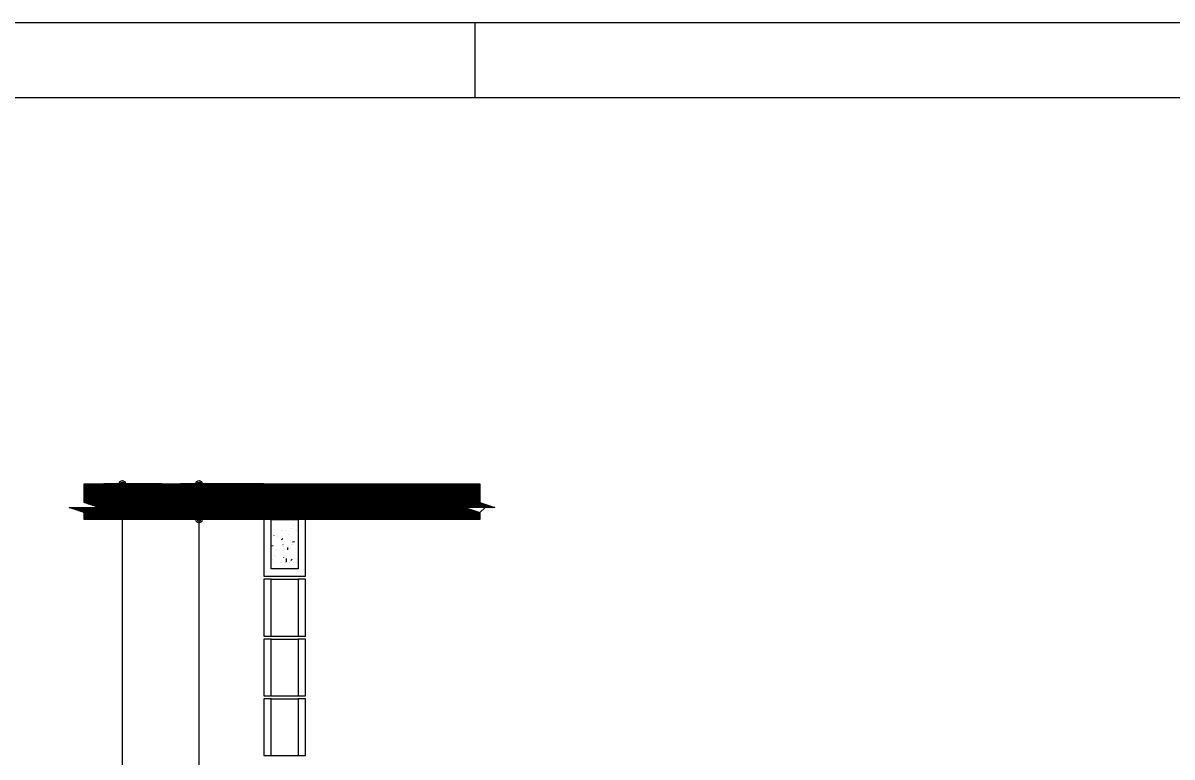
# Model space of a CAD drawing. Extents: x 0 to 119, y 0 to 84.
# Drawn here: x 57.35 to 72.74, y 74.27 to 84.1 of the extents above; entities that cross this region are included whole.
import ezdxf

# ---------------------------------------------------------------- set-up
doc = ezdxf.new("R2010")
doc.units = 0
doc.header["$MEASUREMENT"] = 0
for name, color, linetype in [('10', 252, 'CONTINUOUS'), ('29', 9, 'CONTINUOUS'), ('32', 250, 'CONTINUOUS'), ('40', 7, 'CONTINUOUS'), ('6', 178, 'CONTINUOUS'), ('7', 232, 'CONTINUOUS')]:
    doc.layers.add(name, color=color, linetype=linetype)
doc.styles.add('TQS_ARIAL', font='arial.ttf')

msp = doc.modelspace()

# ---------------------------------------------------------------- linework, layer by layer
at = {"layer": '10', "color": 252, "linetype": 'Continuous'}
for p, q in [((60.676271, 77.449475), (61.036271, 77.449475)), ((60.676271, 77.449475), (61.036271, 77.449475)), ((60.676271, 77.448397), (61.036271, 77.448397)), ((60.676271, 77.448397), (61.036271, 77.448397)), ((60.676271, 77.448397), (61.036271, 77.448397)), ((60.676271, 76.649475), (61.036271, 76.649475)), ((60.676271, 75.889475), (61.036271, 75.889475)), ((60.676271, 75.849475), (61.036271, 75.849475)), ((60.676271, 75.089475), (61.036271, 75.089475)), ((60.676271, 75.049475), (61.036271, 75.049475)), ((60.676271, 74.289475), (61.036271, 74.289475))]:
    msp.add_line(p, q, dxfattribs=at)
for points in [[(60.676271, 77.449475), (60.576271, 77.449475), (60.576271, 76.689475), (61.136271, 76.689475), (61.136271, 77.449475), (61.036271, 77.449475), (61.036271, 76.789475), (60.676271, 76.789475), (60.676271, 77.449475)], [(60.576271, 75.889475), (60.676271, 75.889475), (60.676271, 76.649475), (60.576271, 76.649475), (60.576271, 75.889475)], [(61.036271, 75.889475), (61.136271, 75.889475), (61.136271, 76.649475), (61.036271, 76.649475), (61.036271, 75.889475)], [(60.576271, 75.089475), (60.676271, 75.089475), (60.676271, 75.849475), (60.576271, 75.849475), (60.576271, 75.089475)], [(61.036271, 75.089475), (61.136271, 75.089475), (61.136271, 75.849475), (61.036271, 75.849475), (61.036271, 75.089475)], [(60.576271, 74.289475), (60.676271, 74.289475), (60.676271, 75.049475), (60.576271, 75.049475), (60.576271, 74.289475)], [(61.036271, 74.289475), (61.136271, 74.289475), (61.136271, 75.049475), (61.036271, 75.049475), (61.036271, 74.289475)]]:
    msp.add_lwpolyline(points, dxfattribs=at)
at = {"layer": '29', "color": 9, "linetype": 'Continuous'}
for p, q in [((58.169384, 77.685531), (58.413328, 77.929475)), ((58.169384, 77.699674), (58.399186, 77.929475)), ((58.169384, 77.713816), (58.385044, 77.929475)), ((58.169384, 77.727958), (58.370902, 77.929475)), ((58.169384, 77.7421), (58.35676, 77.929475)), ((58.169384, 77.756242), (58.342618, 77.929475)), ((58.169384, 77.770384), (58.328475, 77.929475)), ((58.169384, 77.784526), (58.314333, 77.929475)), ((58.169384, 77.798669), (58.300191, 77.929475)), ((58.169384, 77.812811), (58.286049, 77.929475)), ((58.169384, 77.826953), (58.271907, 77.929475)), ((58.169384, 77.841095), (58.257765, 77.929475)), ((58.169384, 77.855237), (58.243623, 77.929475)), ((58.169384, 77.869379), (58.22948, 77.929475)), ((58.169384, 77.883521), (58.215338, 77.929475)), ((58.169384, 77.897663), (58.201196, 77.929475)), ((58.169384, 77.911806), (58.187054, 77.929475)), ((58.169384, 77.925948), (58.172912, 77.929475)), ((58.169384, 77.920387), (58.640296, 77.449475)), ((58.169384, 77.906245), (58.626154, 77.449475)), ((58.169384, 77.892103), (58.612011, 77.449475)), ((58.169384, 77.87796), (58.597869, 77.449475)), ((58.169384, 77.863818), (58.583727, 77.449475)), ((58.172949, 77.674954), (58.42747, 77.929475)), ((58.174438, 77.929475), (58.654438, 77.449475)), ((58.183555, 77.671418), (58.441613, 77.929475)), ((58.18858, 77.929475), (58.66858, 77.449475)), ((58.194162, 77.667883), (58.455755, 77.929475)), ((58.202722, 77.929475), (58.682722, 77.449475)), ((58.204769, 77.664347), (58.469897, 77.929475)), ((58.215375, 77.660812), (58.484039, 77.929475)), ((58.216171, 77.449475), (58.696171, 77.929475)), ((58.216864, 77.929475), (58.696864, 77.449475)), ((58.225982, 77.657276), (58.498181, 77.929475)), ((58.230313, 77.449475), (58.710313, 77.929475)), ((58.231006, 77.929475), (58.711006, 77.449475)), ((58.236588, 77.653741), (58.512323, 77.929475)), ((58.244455, 77.449475), (58.724455, 77.929475)), ((58.245149, 77.929475), (58.725149, 77.449475)), ((58.247195, 77.650205), (58.526465, 77.929475)), ((58.257802, 77.64667), (58.540607, 77.929475)), ((58.258597, 77.449475), (58.738597, 77.929475)), ((58.259291, 77.929475), (58.739291, 77.449475)), ((58.268408, 77.643134), (58.55475, 77.929475)), ((58.27274, 77.449475), (58.75274, 77.929475)), ((58.273433, 77.929475), (58.753433, 77.449475)), ((58.279015, 77.639598), (58.568892, 77.929475)), ((58.286882, 77.449475), (58.766882, 77.929475)), ((58.287575, 77.929475), (58.767575, 77.449475)), ((58.289621, 77.636063), (58.583034, 77.929475)), ((58.300228, 77.632527), (58.597176, 77.929475)), ((58.301024, 77.449475), (58.781024, 77.929475)), ((58.301717, 77.929475), (58.781717, 77.449475)), ((58.310835, 77.628992), (58.611318, 77.929475)), ((58.315166, 77.449475), (58.795166, 77.929475)), ((58.315859, 77.929475), (58.795859, 77.449475)), ((58.321441, 77.625456), (58.62546, 77.929475)), ((58.329308, 77.449475), (58.809308, 77.929475)), ((58.330001, 77.929475), (58.810001, 77.449475)), ((58.332048, 77.621921), (58.639602, 77.929475)), ((58.342654, 77.618385), (58.653745, 77.929475)), ((58.34345, 77.449475), (58.82345, 77.929475)), ((58.344143, 77.929475), (58.824143, 77.449475)), ((58.353261, 77.61485), (58.667887, 77.929475)), ((58.357592, 77.449475), (58.837592, 77.929475)), ((58.358286, 77.929475), (58.838286, 77.449475)), ((58.363868, 77.611314), (58.682029, 77.929475)), ((58.371734, 77.449475), (58.851734, 77.929475)), ((58.372428, 77.929475), (58.852428, 77.449475)), ((58.385877, 77.449475), (58.865877, 77.929475)), ((58.38657, 77.929475), (58.86657, 77.449475)), ((58.400019, 77.449475), (58.880019, 77.929475)), ((58.400712, 77.929475), (58.880712, 77.449475)), ((58.414161, 77.449475), (58.894161, 77.929475)), ((58.414854, 77.929475), (58.894854, 77.449475)), ((58.428303, 77.449475), (58.908303, 77.929475)), ((58.428996, 77.929475), (58.908996, 77.449475)), ((58.442445, 77.449475), (58.922445, 77.929475)), ((58.443138, 77.929475), (58.923138, 77.449475)), ((58.456587, 77.449475), (58.936587, 77.929475)), ((58.457281, 77.929475), (58.937281, 77.449475)), ((58.470729, 77.449475), (58.950729, 77.929475)), ((58.471423, 77.929475), (58.951423, 77.449475)), ((58.484872, 77.449475), (58.964872, 77.929475)), ((58.485565, 77.929475), (58.965565, 77.449475)), ((58.499014, 77.449475), (58.979014, 77.929475)), ((58.499707, 77.929475), (58.979707, 77.449475)), ((58.513156, 77.449475), (58.993156, 77.929475)), ((58.513849, 77.929475), (58.993849, 77.449475)), ((58.527298, 77.449475), (59.007298, 77.929475)), ((58.527991, 77.929475), (59.007991, 77.449475)), ((58.54144, 77.449475), (59.02144, 77.929475)), ((58.542133, 77.929475), (59.022133, 77.449475)), ((58.555582, 77.449475), (59.035582, 77.929475)), ((58.556275, 77.929475), (59.036275, 77.449475)), ((58.569724, 77.449475), (59.049724, 77.929475)), ((58.570418, 77.929475), (59.050418, 77.449475)), ((58.583866, 77.449475), (59.063866, 77.929475)), ((58.58456, 77.929475), (59.06456, 77.449475)), ((58.598009, 77.449475), (59.078009, 77.929475)), ((58.598702, 77.929475), (59.078702, 77.449475)), ((58.612151, 77.449475), (59.092151, 77.929475)), ((58.612844, 77.929475), (59.092844, 77.449475)), ((58.626293, 77.449475), (59.106293, 77.929475)), ((58.626986, 77.929475), (59.106986, 77.449475)), ((58.640435, 77.449475), (59.120435, 77.929475)), ((58.641128, 77.929475), (59.121128, 77.449475)), ((58.654577, 77.449475), (59.134577, 77.929475)), ((58.65527, 77.929475), (59.13527, 77.449475)), ((58.668719, 77.449475), (59.148719, 77.929475)), ((58.669413, 77.929475), (59.149413, 77.449475)), ((58.682861, 77.449475), (59.162861, 77.929475)), ((58.683555, 77.929475), (59.163555, 77.449475)), ((58.697004, 77.449475), (59.177004, 77.929475)), ((58.697697, 77.929475), (59.177697, 77.449475)), ((58.711146, 77.449475), (59.191146, 77.929475)), ((58.711839, 77.929475), (59.191839, 77.449475)), ((58.725288, 77.449475), (59.205288, 77.929475)), ((58.725981, 77.929475), (59.205981, 77.449475)), ((58.73943, 77.449475), (59.21943, 77.929475)), ((58.740123, 77.929475), (59.220123, 77.449475)), ((58.753572, 77.449475), (59.233572, 77.929475)), ((58.754265, 77.929475), (59.234265, 77.449475)), ((58.767714, 77.449475), (59.247714, 77.929475)), ((58.768408, 77.929475), (59.248408, 77.449475)), ((58.781856, 77.449475), (59.261856, 77.929475)), ((58.78255, 77.929475), (59.26255, 77.449475)), ((58.795999, 77.449475), (59.275999, 77.929475)), ((58.796692, 77.929475), (59.276692, 77.449475)), ((58.810141, 77.449475), (59.290141, 77.929475)), ((58.810834, 77.929475), (59.290834, 77.449475)), ((58.824283, 77.449475), (59.304283, 77.929475)), ((58.824976, 77.929475), (59.304976, 77.449475)), ((58.838425, 77.449475), (59.318425, 77.929475)), ((58.839118, 77.929475), (59.319118, 77.449475)), ((58.852567, 77.449475), (59.332567, 77.929475)), ((58.85326, 77.929475), (59.33326, 77.449475)), ((58.866709, 77.449475), (59.346709, 77.929475)), ((58.867402, 77.929475), (59.347402, 77.449475)), ((58.880851, 77.449475), (59.360851, 77.929475)), ((58.881545, 77.929475), (59.361545, 77.449475)), ((58.894993, 77.449475), (59.374993, 77.929475)), ((58.895687, 77.929475), (59.375687, 77.449475)), ((58.909136, 77.449475), (59.389136, 77.929475)), ((58.909829, 77.929475), (59.389829, 77.449475)), ((58.923278, 77.449475), (59.403278, 77.929475)), ((58.923971, 77.929475), (59.403971, 77.449475)), ((58.93742, 77.449475), (59.41742, 77.929475)), ((58.938113, 77.929475), (59.418113, 77.449475)), ((58.951562, 77.449475), (59.431562, 77.929475)), ((58.952255, 77.929475), (59.432255, 77.449475)), ((58.965704, 77.449475), (59.445704, 77.929475)), ((58.966397, 77.929475), (59.446397, 77.449475)), ((58.979846, 77.449475), (59.459846, 77.929475)), ((58.98054, 77.929475), (59.46054, 77.449475)), ((58.993988, 77.449475), (59.473988, 77.929475)), ((58.994682, 77.929475), (59.474682, 77.449475)), ((59.008131, 77.449475), (59.488131, 77.929475)), ((59.008824, 77.929475), (59.488824, 77.449475)), ((59.022273, 77.449475), (59.502273, 77.929475)), ((59.022966, 77.929475), (59.502966, 77.449475)), ((59.036415, 77.449475), (59.516415, 77.929475)), ((59.037108, 77.929475), (59.517108, 77.449475)), ((59.050557, 77.449475), (59.530557, 77.929475)), ((59.05125, 77.929475), (59.53125, 77.449475)), ((59.064699, 77.449475), (59.544699, 77.929475)), ((59.065392, 77.929475), (59.545392, 77.449475)), ((59.078841, 77.449475), (59.558841, 77.929475)), ((59.079535, 77.929475), (59.559535, 77.449475)), ((59.092983, 77.449475), (59.572983, 77.929475)), ((59.093677, 77.929475), (59.573677, 77.449475)), ((59.107126, 77.449475), (59.587126, 77.929475)), ((59.107819, 77.929475), (59.587819, 77.449475)), ((59.121268, 77.449475), (59.601268, 77.929475)), ((59.121961, 77.929475), (59.601961, 77.449475)), ((59.13541, 77.449475), (59.61541, 77.929475)), ((59.136103, 77.929475), (59.616103, 77.449475)), ((59.149552, 77.449475), (59.629552, 77.929475)), ((59.150245, 77.929475), (59.630245, 77.449475)), ((59.163694, 77.449475), (59.643694, 77.929475)), ((59.164387, 77.929475), (59.644387, 77.449475)), ((59.177836, 77.449475), (59.657836, 77.929475)), ((59.178529, 77.929475), (59.658529, 77.449475)), ((59.191978, 77.449475), (59.671978, 77.929475)), ((59.192672, 77.929475), (59.672672, 77.449475)), ((59.20612, 77.449475), (59.68612, 77.929475)), ((59.206814, 77.929475), (59.686814, 77.449475)), ((59.220263, 77.449475), (59.700263, 77.929475)), ((59.220956, 77.929475), (59.700956, 77.449475)), ((59.234405, 77.449475), (59.714405, 77.929475)), ((59.235098, 77.929475), (59.715098, 77.449475)), ((59.248547, 77.449475), (59.728547, 77.929475)), ((59.24924, 77.929475), (59.72924, 77.449475)), ((59.262689, 77.449475), (59.742689, 77.929475)), ((59.263382, 77.929475), (59.743382, 77.449475)), ((59.276831, 77.449475), (59.756831, 77.929475)), ((59.277524, 77.929475), (59.757524, 77.449475)), ((59.290973, 77.449475), (59.770973, 77.929475)), ((59.291667, 77.929475), (59.771667, 77.449475)), ((59.305115, 77.449475), (59.785115, 77.929475)), ((59.305809, 77.929475), (59.785809, 77.449475)), ((59.319258, 77.449475), (59.799258, 77.929475)), ((59.319951, 77.929475), (59.799951, 77.449475)), ((59.3334, 77.449475), (59.8134, 77.929475)), ((59.334093, 77.929475), (59.814093, 77.449475)), ((59.347542, 77.449475), (59.827542, 77.929475)), ((59.348235, 77.929475), (59.828235, 77.449475)), ((59.361684, 77.449475), (59.841684, 77.929475)), ((59.362377, 77.929475), (59.842377, 77.449475)), ((59.375826, 77.449475), (59.855826, 77.929475)), ((59.376519, 77.929475), (59.856519, 77.449475)), ((59.389968, 77.449475), (59.869968, 77.929475)), ((59.390661, 77.929475), (59.870661, 77.449475)), ((59.40411, 77.449475), (59.88411, 77.929475)), ((59.404804, 77.929475), (59.884804, 77.449475)), ((59.418252, 77.449475), (59.898252, 77.929475)), ((59.418946, 77.929475), (59.898946, 77.449475)), ((59.432395, 77.449475), (59.912395, 77.929475)), ((59.433088, 77.929475), (59.913088, 77.449475)), ((59.446537, 77.449475), (59.926537, 77.929475)), ((59.44723, 77.929475), (59.92723, 77.449475)), ((59.460679, 77.449475), (59.940679, 77.929475)), ((59.461372, 77.929475), (59.941372, 77.449475)), ((59.474821, 77.449475), (59.954821, 77.929475)), ((59.475514, 77.929475), (59.955514, 77.449475)), ((59.488963, 77.449475), (59.968963, 77.929475)), ((59.489656, 77.929475), (59.969656, 77.449475)), ((59.503105, 77.449475), (59.983105, 77.929475)), ((59.503799, 77.929475), (59.983799, 77.449475)), ((59.517247, 77.449475), (59.997247, 77.929475)), ((59.517941, 77.929475), (59.997941, 77.449475)), ((59.53139, 77.449475), (60.01139, 77.929475)), ((59.532083, 77.929475), (60.012083, 77.449475)), ((59.545532, 77.449475), (60.025532, 77.929475)), ((59.546225, 77.929475), (60.026225, 77.449475)), ((59.559674, 77.449475), (60.039674, 77.929475)), ((59.560367, 77.929475), (60.040367, 77.449475)), ((59.573816, 77.449475), (60.053816, 77.929475)), ((59.574509, 77.929475), (60.054509, 77.449475)), ((59.587958, 77.449475), (60.067958, 77.929475)), ((59.588651, 77.929475), (60.068651, 77.449475)), ((59.6021, 77.449475), (60.0821, 77.929475)), ((59.602794, 77.929475), (60.082794, 77.449475)), ((59.616242, 77.449475), (60.096242, 77.929475)), ((59.616936, 77.929475), (60.096936, 77.449475)), ((59.630385, 77.449475), (60.110385, 77.929475)), ((59.631078, 77.929475), (60.111078, 77.449475)), ((59.644527, 77.449475), (60.124527, 77.929475)), ((59.64522, 77.929475), (60.12522, 77.449475)), ((59.658669, 77.449475), (60.138669, 77.929475)), ((59.659362, 77.929475), (60.139362, 77.449475)), ((59.672811, 77.449475), (60.152811, 77.929475)), ((59.673504, 77.929475), (60.153504, 77.449475)), ((59.686953, 77.449475), (60.166953, 77.929475)), ((59.687646, 77.929475), (60.167646, 77.449475)), ((59.701095, 77.449475), (60.181095, 77.929475)), ((59.701788, 77.929475), (60.181788, 77.449475)), ((59.715237, 77.449475), (60.195237, 77.929475)), ((59.715931, 77.929475), (60.195931, 77.449475)), ((59.729379, 77.449475), (60.209379, 77.929475)), ((59.730073, 77.929475), (60.210073, 77.449475)), ((59.743522, 77.449475), (60.223522, 77.929475)), ((59.744215, 77.929475), (60.224215, 77.449475)), ((59.757664, 77.449475), (60.237664, 77.929475)), ((59.758357, 77.929475), (60.238357, 77.449475)), ((59.771806, 77.449475), (60.251806, 77.929475)), ((59.772499, 77.929475), (60.252499, 77.449475)), ((59.785948, 77.449475), (60.265948, 77.929475)), ((59.786641, 77.929475), (60.266641, 77.449475)), ((59.80009, 77.449475), (60.28009, 77.929475)), ((59.800783, 77.929475), (60.280783, 77.449475)), ((59.814232, 77.449475), (60.294232, 77.929475)), ((59.814926, 77.929475), (60.294926, 77.449475)), ((59.828374, 77.449475), (60.308374, 77.929475)), ((59.829068, 77.929475), (60.309068, 77.449475)), ((59.842517, 77.449475), (60.322517, 77.929475)), ((59.84321, 77.929475), (60.32321, 77.449475)), ((59.856659, 77.449475), (60.336659, 77.929475)), ((59.857352, 77.929475), (60.337352, 77.449475)), ((59.870801, 77.449475), (60.350801, 77.929475)), ((59.871494, 77.929475), (60.351494, 77.449475)), ((59.884943, 77.449475), (60.364943, 77.929475)), ((59.885636, 77.929475), (60.365636, 77.449475)), ((59.899085, 77.449475), (60.379085, 77.929475)), ((59.899778, 77.929475), (60.379778, 77.449475)), ((59.913227, 77.449475), (60.393227, 77.929475)), ((59.913921, 77.929475), (60.393921, 77.449475)), ((59.927369, 77.449475), (60.407369, 77.929475)), ((59.928063, 77.929475), (60.408063, 77.449475)), ((59.941512, 77.449475), (60.421512, 77.929475)), ((59.942205, 77.929475), (60.422205, 77.449475)), ((59.955654, 77.449475), (60.435654, 77.929475)), ((59.956347, 77.929475), (60.436347, 77.449475)), ((59.969796, 77.449475), (60.449796, 77.929475)), ((59.970489, 77.929475), (60.450489, 77.449475)), ((59.983938, 77.449475), (60.463938, 77.929475)), ((59.984631, 77.929475), (60.464631, 77.449475)), ((59.99808, 77.449475), (60.47808, 77.929475)), ((59.998773, 77.929475), (60.478773, 77.449475)), ((60.012222, 77.449475), (60.492222, 77.929475)), ((60.012915, 77.929475), (60.492915, 77.449475)), ((60.026364, 77.449475), (60.506364, 77.929475)), ((60.027058, 77.929475), (60.507058, 77.449475)), ((60.040506, 77.449475), (60.520506, 77.929475)), ((60.0412, 77.929475), (60.5212, 77.449475)), ((60.054649, 77.449475), (60.534649, 77.929475)), ((60.055342, 77.929475), (60.535342, 77.449475)), ((60.068791, 77.449475), (60.548791, 77.929475)), ((60.069484, 77.929475), (60.549484, 77.449475)), ((60.082933, 77.449475), (60.562933, 77.929475)), ((60.083626, 77.929475), (60.563626, 77.449475)), ((60.097075, 77.449475), (60.577075, 77.929475)), ((60.097768, 77.929475), (60.577768, 77.449475)), ((60.111217, 77.449475), (60.591217, 77.929475)), ((60.11191, 77.929475), (60.59191, 77.449475)), ((60.125359, 77.449475), (60.605359, 77.929475)), ((60.126053, 77.929475), (60.606053, 77.449475)), ((60.139501, 77.449475), (60.619501, 77.929475)), ((60.140195, 77.929475), (60.620195, 77.449475)), ((60.153644, 77.449475), (60.633644, 77.929475)), ((60.154337, 77.929475), (60.634337, 77.449475)), ((60.167786, 77.449475), (60.647786, 77.929475)), ((60.168479, 77.929475), (60.648479, 77.449475)), ((60.181928, 77.449475), (60.661928, 77.929475)), ((60.182621, 77.929475), (60.662621, 77.449475)), ((60.19607, 77.449475), (60.67607, 77.929475)), ((60.196763, 77.929475), (60.676763, 77.449475)), ((60.210212, 77.449475), (60.690212, 77.929475)), ((60.210905, 77.929475), (60.690905, 77.449475)), ((60.224354, 77.449475), (60.704354, 77.929475)), ((60.225047, 77.929475), (60.705047, 77.449475)), ((60.238496, 77.449475), (60.718496, 77.929475)), ((60.23919, 77.929475), (60.71919, 77.449475)), ((60.252638, 77.449475), (60.732638, 77.929475)), ((60.253332, 77.929475), (60.733332, 77.449475)), ((60.266781, 77.449475), (60.746781, 77.929475)), ((60.267474, 77.929475), (60.747474, 77.449475)), ((60.280923, 77.449475), (60.760923, 77.929475)), ((60.281616, 77.929475), (60.761616, 77.449475)), ((60.295065, 77.449475), (60.775065, 77.929475)), ((60.295758, 77.929475), (60.775758, 77.449475)), ((60.309207, 77.449475), (60.789207, 77.929475)), ((60.3099, 77.929475), (60.7899, 77.449475)), ((60.323349, 77.449475), (60.803349, 77.929475)), ((60.324042, 77.929475), (60.804042, 77.449475)), ((60.337491, 77.449475), (60.817491, 77.929475)), ((60.338185, 77.929475), (60.818185, 77.449475)), ((60.351633, 77.449475), (60.831633, 77.929475)), ((60.352327, 77.929475), (60.832327, 77.449475)), ((60.365776, 77.449475), (60.845776, 77.929475)), ((60.366469, 77.929475), (60.846469, 77.449475)), ((60.379918, 77.449475), (60.859918, 77.929475)), ((60.380611, 77.929475), (60.860611, 77.449475)), ((60.39406, 77.449475), (60.87406, 77.929475)), ((60.394753, 77.929475), (60.874753, 77.449475)), ((60.408202, 77.449475), (60.888202, 77.929475)), ((60.408895, 77.929475), (60.888895, 77.449475)), ((60.422344, 77.449475), (60.902344, 77.929475)), ((60.423037, 77.929475), (60.903037, 77.449475)), ((60.436486, 77.449475), (60.916486, 77.929475)), ((60.43718, 77.929475), (60.91718, 77.449475)), ((60.450628, 77.449475), (60.930628, 77.929475)), ((60.451322, 77.929475), (60.931322, 77.449475)), ((60.464771, 77.449475), (60.944771, 77.929475)), ((60.465464, 77.929475), (60.945464, 77.449475)), ((60.478913, 77.449475), (60.958913, 77.929475)), ((60.479606, 77.929475), (60.959606, 77.449475)), ((60.493055, 77.449475), (60.973055, 77.929475)), ((60.493748, 77.929475), (60.973748, 77.449475)), ((60.507197, 77.449475), (60.987197, 77.929475)), ((60.50789, 77.929475), (60.98789, 77.449475)), ((60.521339, 77.449475), (61.001339, 77.929475)), ((60.522032, 77.929475), (61.002032, 77.449475)), ((60.535481, 77.449475), (61.015481, 77.929475)), ((60.536174, 77.929475), (61.016174, 77.449475)), ((60.549623, 77.449475), (61.029623, 77.929475)), ((60.550317, 77.929475), (61.030317, 77.449475)), ((60.563765, 77.449475), (61.043765, 77.929475)), ((60.564459, 77.929475), (61.044459, 77.449475)), ((60.577908, 77.449475), (61.057908, 77.929475)), ((60.578601, 77.929475), (61.058601, 77.449475)), ((60.59205, 77.449475), (61.07205, 77.929475)), ((60.592743, 77.929475), (61.072743, 77.449475)), ((60.606192, 77.449475), (61.086192, 77.929475)), ((60.606885, 77.929475), (61.086885, 77.449475)), ((60.620334, 77.449475), (61.100334, 77.929475)), ((60.621027, 77.929475), (61.101027, 77.449475)), ((60.634476, 77.449475), (61.114476, 77.929475)), ((60.635169, 77.929475), (61.115169, 77.449475)), ((60.648618, 77.449475), (61.128618, 77.929475)), ((60.649312, 77.929475), (61.129312, 77.449475)), ((60.66276, 77.449475), (61.14276, 77.929475)), ((60.663454, 77.929475), (61.143454, 77.449475)), ((60.676903, 77.449475), (61.156903, 77.929475)), ((60.677596, 77.929475), (61.157596, 77.449475)), ((60.691045, 77.449475), (61.171045, 77.929475)), ((60.691738, 77.929475), (61.171738, 77.449475)), ((60.705187, 77.449475), (61.185187, 77.929475)), ((60.70588, 77.929475), (61.18588, 77.449475)), ((60.719329, 77.449475), (61.199329, 77.929475)), ((60.720022, 77.929475), (61.200022, 77.449475)), ((60.733471, 77.449475), (61.213471, 77.929475)), ((60.734164, 77.929475), (61.214164, 77.449475)), ((60.747613, 77.449475), (61.227613, 77.929475)), ((60.748307, 77.929475), (61.228307, 77.449475)), ((60.761755, 77.449475), (61.241755, 77.929475)), ((60.762449, 77.929475), (61.242449, 77.449475)), ((60.775898, 77.449475), (61.255898, 77.929475)), ((60.776591, 77.929475), (61.256591, 77.449475)), ((60.79004, 77.449475), (61.27004, 77.929475)), ((60.790733, 77.929475), (61.270733, 77.449475)), ((60.804182, 77.449475), (61.284182, 77.929475)), ((60.804875, 77.929475), (61.284875, 77.449475)), ((60.818324, 77.449475), (61.298324, 77.929475)), ((60.819017, 77.929475), (61.299017, 77.449475)), ((60.832466, 77.449475), (61.312466, 77.929475)), ((60.833159, 77.929475), (61.313159, 77.449475)), ((60.846608, 77.449475), (61.326608, 77.929475)), ((60.847301, 77.929475), (61.327301, 77.449475)), ((60.86075, 77.449475), (61.34075, 77.929475)), ((60.861444, 77.929475), (61.341444, 77.449475)), ((60.874892, 77.449475), (61.354892, 77.929475)), ((60.875586, 77.929475), (61.355586, 77.449475)), ((60.889035, 77.449475), (61.369035, 77.929475)), ((60.889728, 77.929475), (61.369728, 77.449475)), ((60.903177, 77.449475), (61.383177, 77.929475)), ((60.90387, 77.929475), (61.38387, 77.449475)), ((60.917319, 77.449475), (61.397319, 77.929475)), ((60.918012, 77.929475), (61.398012, 77.449475)), ((60.931461, 77.449475), (61.411461, 77.929475)), ((60.932154, 77.929475), (61.412154, 77.449475)), ((60.945603, 77.449475), (61.425603, 77.929475)), ((60.946296, 77.929475), (61.426296, 77.449475)), ((60.959745, 77.449475), (61.439745, 77.929475)), ((60.960439, 77.929475), (61.440439, 77.449475)), ((60.973887, 77.449475), (61.453887, 77.929475)), ((60.974581, 77.929475), (61.454581, 77.449475)), ((60.98803, 77.449475), (61.46803, 77.929475)), ((60.988723, 77.929475), (61.468723, 77.449475)), ((61.002172, 77.449475), (61.482172, 77.929475)), ((61.002865, 77.929475), (61.482865, 77.449475)), ((61.016314, 77.449475), (61.496314, 77.929475)), ((61.017007, 77.929475), (61.497007, 77.449475)), ((61.030456, 77.449475), (61.510456, 77.929475)), ((61.031149, 77.929475), (61.511149, 77.449475)), ((61.044598, 77.449475), (61.524598, 77.929475)), ((61.045291, 77.929475), (61.525291, 77.449475)), ((61.05874, 77.449475), (61.53874, 77.929475)), ((61.059434, 77.929475), (61.539434, 77.449475)), ((61.072882, 77.449475), (61.552882, 77.929475)), ((61.073576, 77.929475), (61.553576, 77.449475)), ((61.087024, 77.449475), (61.567024, 77.929475)), ((61.087718, 77.929475), (61.567718, 77.449475)), ((61.101167, 77.449475), (61.581167, 77.929475)), ((61.10186, 77.929475), (61.58186, 77.449475)), ((61.115309, 77.449475), (61.595309, 77.929475)), ((61.116002, 77.929475), (61.596002, 77.449475)), ((61.129451, 77.449475), (61.609451, 77.929475)), ((61.130144, 77.929475), (61.610144, 77.449475)), ((61.143593, 77.449475), (61.623593, 77.929475)), ((61.144286, 77.929475), (61.624286, 77.449475)), ((61.157735, 77.449475), (61.637735, 77.929475)), ((61.158428, 77.929475), (61.638428, 77.449475)), ((61.171877, 77.449475), (61.651877, 77.929475)), ((61.172571, 77.929475), (61.652571, 77.449475)), ((61.186019, 77.449475), (61.666019, 77.929475)), ((61.186713, 77.929475), (61.666713, 77.449475)), ((61.200162, 77.449475), (61.680162, 77.929475)), ((61.200855, 77.929475), (61.680855, 77.449475)), ((61.214304, 77.449475), (61.694304, 77.929475)), ((61.214997, 77.929475), (61.694997, 77.449475)), ((61.228446, 77.449475), (61.708446, 77.929475)), ((61.229139, 77.929475), (61.709139, 77.449475)), ((61.242588, 77.449475), (61.722588, 77.929475)), ((61.243281, 77.929475), (61.723281, 77.449475)), ((61.25673, 77.449475), (61.73673, 77.929475)), ((61.257423, 77.929475), (61.737423, 77.449475)), ((61.270872, 77.449475), (61.750872, 77.929475)), ((61.271566, 77.929475), (61.751566, 77.449475)), ((61.285014, 77.449475), (61.765014, 77.929475)), ((61.285708, 77.929475), (61.765708, 77.449475)), ((61.299157, 77.449475), (61.779157, 77.929475)), ((61.29985, 77.929475), (61.77985, 77.449475)), ((61.313299, 77.449475), (61.793299, 77.929475)), ((61.313992, 77.929475), (61.793992, 77.449475)), ((61.327441, 77.449475), (61.807441, 77.929475)), ((61.328134, 77.929475), (61.808134, 77.449475)), ((61.341583, 77.449475), (61.821583, 77.929475)), ((61.342276, 77.929475), (61.822276, 77.449475)), ((61.355725, 77.449475), (61.835725, 77.929475)), ((61.356418, 77.929475), (61.836418, 77.449475)), ((61.369867, 77.449475), (61.849867, 77.929475)), ((61.37056, 77.929475), (61.85056, 77.449475)), ((61.384009, 77.449475), (61.864009, 77.929475)), ((61.384703, 77.929475), (61.864703, 77.449475)), ((61.398151, 77.449475), (61.878151, 77.929475)), ((61.398845, 77.929475), (61.878845, 77.449475)), ((61.412294, 77.449475), (61.892294, 77.929475)), ((61.412987, 77.929475), (61.892987, 77.449475)), ((61.426436, 77.449475), (61.906436, 77.929475)), ((61.427129, 77.929475), (61.907129, 77.449475)), ((61.440578, 77.449475), (61.920578, 77.929475)), ((61.441271, 77.929475), (61.921271, 77.449475)), ((61.45472, 77.449475), (61.93472, 77.929475)), ((61.455413, 77.929475), (61.935413, 77.449475)), ((61.468862, 77.449475), (61.948862, 77.929475)), ((61.469555, 77.929475), (61.949555, 77.449475)), ((61.483004, 77.449475), (61.963004, 77.929475)), ((61.483698, 77.929475), (61.963698, 77.449475)), ((61.497146, 77.449475), (61.977146, 77.929475)), ((61.49784, 77.929475), (61.97784, 77.449475)), ((61.511289, 77.449475), (61.991289, 77.929475)), ((61.511982, 77.929475), (61.991982, 77.449475)), ((61.525431, 77.449475), (62.005431, 77.929475)), ((61.526124, 77.929475), (62.006124, 77.449475)), ((61.539573, 77.449475), (62.019573, 77.929475)), ((61.540266, 77.929475), (62.020266, 77.449475)), ((61.553715, 77.449475), (62.033715, 77.929475)), ((61.554408, 77.929475), (62.034408, 77.449475)), ((61.567857, 77.449475), (62.047857, 77.929475)), ((61.56855, 77.929475), (62.04855, 77.449475)), ((61.581999, 77.449475), (62.061999, 77.929475)), ((61.582693, 77.929475), (62.062693, 77.449475)), ((61.596141, 77.449475), (62.076141, 77.929475)), ((61.596835, 77.929475), (62.076835, 77.449475)), ((61.610284, 77.449475), (62.090284, 77.929475)), ((61.610977, 77.929475), (62.090977, 77.449475)), ((61.624426, 77.449475), (62.104426, 77.929475)), ((61.625119, 77.929475), (62.105119, 77.449475)), ((61.638568, 77.449475), (62.118568, 77.929475)), ((61.639261, 77.929475), (62.119261, 77.449475)), ((61.65271, 77.449475), (62.13271, 77.929475)), ((61.653403, 77.929475), (62.133403, 77.449475)), ((61.666852, 77.449475), (62.146852, 77.929475)), ((61.667545, 77.929475), (62.147545, 77.449475)), ((61.680994, 77.449475), (62.160994, 77.929475)), ((61.681687, 77.929475), (62.161687, 77.449475)), ((61.695136, 77.449475), (62.175136, 77.929475)), ((61.69583, 77.929475), (62.17583, 77.449475)), ((61.709278, 77.449475), (62.189278, 77.929475)), ((61.709972, 77.929475), (62.189972, 77.449475)), ((61.723421, 77.449475), (62.203421, 77.929475)), ((61.724114, 77.929475), (62.204114, 77.449475)), ((61.737563, 77.449475), (62.217563, 77.929475)), ((61.738256, 77.929475), (62.218256, 77.449475)), ((61.751705, 77.449475), (62.231705, 77.929475)), ((61.752398, 77.929475), (62.232398, 77.449475)), ((61.765847, 77.449475), (62.245847, 77.929475)), ((61.76654, 77.929475), (62.24654, 77.449475)), ((61.779989, 77.449475), (62.259989, 77.929475)), ((61.780682, 77.929475), (62.260682, 77.449475)), ((61.794131, 77.449475), (62.274131, 77.929475)), ((61.794825, 77.929475), (62.274825, 77.449475)), ((61.808273, 77.449475), (62.288273, 77.929475)), ((61.808967, 77.929475), (62.288967, 77.449475)), ((61.822416, 77.449475), (62.302416, 77.929475)), ((61.823109, 77.929475), (62.303109, 77.449475)), ((61.836558, 77.449475), (62.316558, 77.929475)), ((61.837251, 77.929475), (62.317251, 77.449475)), ((61.8507, 77.449475), (62.3307, 77.929475)), ((61.851393, 77.929475), (62.331393, 77.449475)), ((61.864842, 77.449475), (62.344842, 77.929475)), ((61.865535, 77.929475), (62.345535, 77.449475)), ((61.878984, 77.449475), (62.358984, 77.929475)), ((61.879677, 77.929475), (62.359677, 77.449475)), ((61.893126, 77.449475), (62.373126, 77.929475)), ((61.89382, 77.929475), (62.37382, 77.449475)), ((61.907268, 77.449475), (62.387268, 77.929475)), ((61.907962, 77.929475), (62.387962, 77.449475)), ((61.92141, 77.449475), (62.40141, 77.929475)), ((61.922104, 77.929475), (62.402104, 77.449475)), ((61.935553, 77.449475), (62.415553, 77.929475)), ((61.936246, 77.929475), (62.416246, 77.449475)), ((61.949695, 77.449475), (62.429695, 77.929475)), ((61.950388, 77.929475), (62.430388, 77.449475)), ((61.963837, 77.449475), (62.443837, 77.929475)), ((61.96453, 77.929475), (62.44453, 77.449475)), ((61.977979, 77.449475), (62.457979, 77.929475)), ((61.978672, 77.929475), (62.458672, 77.449475)), ((61.992121, 77.449475), (62.472121, 77.929475)), ((61.992814, 77.929475), (62.472814, 77.449475)), ((62.006263, 77.449475), (62.486263, 77.929475)), ((62.006957, 77.929475), (62.486957, 77.449475)), ((62.020405, 77.449475), (62.500405, 77.929475)), ((62.021099, 77.929475), (62.501099, 77.449475)), ((62.034548, 77.449475), (62.514548, 77.929475)), ((62.035241, 77.929475), (62.515241, 77.449475)), ((62.04869, 77.449475), (62.52869, 77.929475)), ((62.049383, 77.929475), (62.529383, 77.449475)), ((62.062832, 77.449475), (62.542832, 77.929475)), ((62.063525, 77.929475), (62.543525, 77.449475)), ((62.076974, 77.449475), (62.556974, 77.929475)), ((62.077667, 77.929475), (62.557667, 77.449475)), ((62.091116, 77.449475), (62.571116, 77.929475)), ((62.091809, 77.929475), (62.571809, 77.449475)), ((62.105258, 77.449475), (62.585258, 77.929475)), ((62.105952, 77.929475), (62.585952, 77.449475)), ((62.1194, 77.449475), (62.5994, 77.929475)), ((62.120094, 77.929475), (62.600094, 77.449475)), ((62.133543, 77.449475), (62.613543, 77.929475)), ((62.134236, 77.929475), (62.614236, 77.449475)), ((62.147685, 77.449475), (62.627685, 77.929475)), ((62.148378, 77.929475), (62.628378, 77.449475)), ((62.161827, 77.449475), (62.641827, 77.929475)), ((62.16252, 77.929475), (62.64252, 77.449475)), ((62.175969, 77.449475), (62.655969, 77.929475)), ((62.176662, 77.929475), (62.656662, 77.449475)), ((62.190111, 77.449475), (62.670111, 77.929475)), ((62.190804, 77.929475), (62.670804, 77.449475)), ((62.204253, 77.449475), (62.684253, 77.929475)), ((62.204946, 77.929475), (62.684946, 77.449475)), ((62.218395, 77.449475), (62.698395, 77.929475)), ((62.219089, 77.929475), (62.699089, 77.449475)), ((62.232537, 77.449475), (62.712537, 77.929475)), ((62.233231, 77.929475), (62.713231, 77.449475)), ((62.24668, 77.449475), (62.72668, 77.929475)), ((62.247373, 77.929475), (62.727373, 77.449475)), ((62.260822, 77.449475), (62.740822, 77.929475)), ((62.261515, 77.929475), (62.741515, 77.449475)), ((62.274964, 77.449475), (62.754964, 77.929475)), ((62.275657, 77.929475), (62.755657, 77.449475)), ((62.289106, 77.449475), (62.769106, 77.929475)), ((62.289799, 77.929475), (62.769799, 77.449475)), ((62.303248, 77.449475), (62.783248, 77.929475)), ((62.303941, 77.929475), (62.783941, 77.449475)), ((62.31739, 77.449475), (62.79739, 77.929475)), ((62.318084, 77.929475), (62.798084, 77.449475)), ((62.331532, 77.449475), (62.811532, 77.929475)), ((62.332226, 77.929475), (62.812226, 77.449475)), ((62.345675, 77.449475), (62.825675, 77.929475)), ((62.346368, 77.929475), (62.826368, 77.449475)), ((62.359817, 77.449475), (62.839817, 77.929475)), ((62.36051, 77.929475), (62.84051, 77.449475)), ((62.373959, 77.449475), (62.853959, 77.929475)), ((62.374652, 77.929475), (62.854652, 77.449475)), ((62.388101, 77.449475), (62.868101, 77.929475)), ((62.388794, 77.929475), (62.868794, 77.449475)), ((62.402243, 77.449475), (62.882243, 77.929475)), ((62.402936, 77.929475), (62.882936, 77.449475)), ((62.416385, 77.449475), (62.896385, 77.929475)), ((62.417079, 77.929475), (62.897079, 77.449475)), ((62.430527, 77.449475), (62.910527, 77.929475)), ((62.431221, 77.929475), (62.911221, 77.449475)), ((62.44467, 77.449475), (62.92467, 77.929475)), ((62.445363, 77.929475), (62.925363, 77.449475)), ((62.458812, 77.449475), (62.938812, 77.929475)), ((62.459505, 77.929475), (62.939505, 77.449475)), ((62.472954, 77.449475), (62.952954, 77.929475)), ((62.473647, 77.929475), (62.953647, 77.449475)), ((62.487096, 77.449475), (62.967096, 77.929475)), ((62.487789, 77.929475), (62.967789, 77.449475)), ((62.501238, 77.449475), (62.981238, 77.929475)), ((62.501931, 77.929475), (62.981931, 77.449475)), ((62.51538, 77.449475), (62.99538, 77.929475)), ((62.516073, 77.929475), (62.996073, 77.449475)), ((62.529522, 77.449475), (63.009522, 77.929475)), ((62.530216, 77.929475), (63.010216, 77.449475)), ((62.543664, 77.449475), (63.023664, 77.929475)), ((62.544358, 77.929475), (63.024358, 77.449475)), ((62.557807, 77.449475), (63.037807, 77.929475)), ((62.5585, 77.929475), (63.0385, 77.449475)), ((62.571949, 77.449475), (63.051949, 77.929475)), ((62.572642, 77.929475), (63.052642, 77.449475)), ((62.586091, 77.449475), (63.066091, 77.929475)), ((62.586784, 77.929475), (63.066784, 77.449475)), ((62.600233, 77.449475), (63.080233, 77.929475)), ((62.600926, 77.929475), (63.080926, 77.449475)), ((62.614375, 77.449475), (63.094375, 77.929475)), ((62.615068, 77.929475), (63.095068, 77.449475)), ((62.628517, 77.449475), (63.108517, 77.929475)), ((62.629211, 77.929475), (63.109211, 77.449475)), ((62.642659, 77.449475), (63.122659, 77.929475)), ((62.643353, 77.929475), (63.123353, 77.449475)), ((62.656802, 77.449475), (63.136802, 77.929475)), ((62.657495, 77.929475), (63.137495, 77.449475)), ((62.670944, 77.449475), (63.150944, 77.929475)), ((62.671637, 77.929475), (63.151637, 77.449475)), ((62.685086, 77.449475), (63.165086, 77.929475)), ((62.685779, 77.929475), (63.165779, 77.449475)), ((62.699228, 77.449475), (63.179228, 77.929475)), ((62.699921, 77.929475), (63.179921, 77.449475)), ((62.71337, 77.449475), (63.19337, 77.929475)), ((62.714063, 77.929475), (63.194063, 77.449475)), ((62.727512, 77.449475), (63.207512, 77.929475)), ((62.728206, 77.929475), (63.208206, 77.449475)), ((62.741654, 77.449475), (63.221654, 77.929475)), ((62.742348, 77.929475), (63.222348, 77.449475)), ((62.755796, 77.449475), (63.235796, 77.929475)), ((62.75649, 77.929475), (63.23649, 77.449475)), ((62.769939, 77.449475), (63.249939, 77.929475)), ((62.770632, 77.929475), (63.250632, 77.449475)), ((62.784081, 77.449475), (63.264081, 77.929475)), ((62.784774, 77.929475), (63.264774, 77.449475)), ((62.798223, 77.449475), (63.278223, 77.929475)), ((62.798916, 77.929475), (63.278916, 77.449475)), ((62.812365, 77.449475), (63.292365, 77.929475)), ((62.813058, 77.929475), (63.293058, 77.449475)), ((62.826507, 77.449475), (63.306507, 77.929475)), ((62.8272, 77.929475), (63.3072, 77.449475)), ((62.840649, 77.449475), (63.320649, 77.929475)), ((62.841343, 77.929475), (63.321343, 77.449475)), ((62.854791, 77.449475), (63.334791, 77.929475)), ((62.855485, 77.929475), (63.335485, 77.449475)), ((62.868934, 77.449475), (63.348934, 77.929475)), ((62.869627, 77.929475), (63.349627, 77.449475)), ((62.883076, 77.449475), (63.363076, 77.929475)), ((62.883769, 77.929475), (63.363769, 77.449475)), ((62.897218, 77.449475), (63.377218, 77.929475)), ((62.897911, 77.929475), (63.377911, 77.449475)), ((62.91136, 77.449475), (63.39136, 77.929475)), ((62.912053, 77.929475), (63.392053, 77.449475)), ((62.925502, 77.449475), (63.405502, 77.929475)), ((62.926195, 77.929475), (63.406195, 77.449475)), ((62.939644, 77.449475), (63.419644, 77.929475)), ((62.940338, 77.929475), (63.420338, 77.449475)), ((62.953786, 77.449475), (63.433786, 77.929475)), ((62.95448, 77.929475), (63.27448, 77.609475)), ((62.967929, 77.449475), (63.447929, 77.929475)), ((62.968622, 77.929475), (63.288622, 77.609475)), ((62.982071, 77.449475), (63.462071, 77.929475)), ((62.982764, 77.929475), (63.302764, 77.609475)), ((62.996213, 77.449475), (63.470055, 77.923318)), ((62.996906, 77.929475), (63.316906, 77.609475)), ((63.010355, 77.449475), (63.470055, 77.909176)), ((63.011048, 77.929475), (63.331048, 77.609475)), ((63.024497, 77.449475), (63.470055, 77.895034)), ((63.02519, 77.929475), (63.34519, 77.609475)), ((63.038639, 77.449475), (63.470055, 77.880892)), ((63.039332, 77.929475), (63.359332, 77.609475)), ((63.052781, 77.449475), (63.470055, 77.866749)), ((63.053475, 77.929475), (63.373475, 77.609475)), ((63.067617, 77.929475), (63.387617, 77.609475)), ((63.081759, 77.929475), (63.401759, 77.609475)), ((63.095901, 77.929475), (63.415901, 77.609475)), ((63.110043, 77.929475), (63.430043, 77.609475)), ((63.124185, 77.929475), (63.444185, 77.609475)), ((63.138327, 77.929475), (63.458327, 77.609475)), ((63.15247, 77.929475), (63.47247, 77.609475)), ((63.166612, 77.929475), (63.486612, 77.609475)), ((63.180754, 77.929475), (63.500754, 77.609475)), ((63.194896, 77.929475), (63.514896, 77.609475)), ((63.209038, 77.929475), (63.529038, 77.609475)), ((63.22318, 77.929475), (63.470055, 77.6826)), ((63.237322, 77.929475), (63.470055, 77.696742)), ((63.251465, 77.929475), (63.470055, 77.710885)), ((63.265607, 77.929475), (63.470055, 77.725027)), ((63.279749, 77.929475), (63.470055, 77.739169)), ((63.293891, 77.929475), (63.470055, 77.753311)), ((63.308033, 77.929475), (63.470055, 77.767453)), ((63.322175, 77.929475), (63.470055, 77.781595)), ((63.336317, 77.929475), (63.470055, 77.795737)), ((63.350459, 77.929475), (63.470055, 77.80988)), ((63.364602, 77.929475), (63.470055, 77.824022)), ((63.378744, 77.929475), (63.470055, 77.838164)), ((63.392886, 77.929475), (63.470055, 77.852306)), ((63.407028, 77.929475), (63.470055, 77.866448)), ((63.42117, 77.929475), (63.470055, 77.88059)), ((63.435312, 77.929475), (63.470055, 77.894732)), ((63.449454, 77.929475), (63.470055, 77.908875)), ((63.463597, 77.929475), (63.470055, 77.923017)), ((58.169384, 77.849676), (58.569585, 77.449475)), ((58.169384, 77.835534), (58.555443, 77.449475)), ((58.169384, 77.821392), (58.541301, 77.449475)), ((58.169384, 77.80725), (58.366046, 77.610588)), ((58.169384, 77.793108), (58.344833, 77.617659)), ((58.169384, 77.778965), (58.323619, 77.62473)), ((58.169384, 77.764823), (58.302406, 77.631801)), ((58.169384, 77.750681), (58.281193, 77.638872)), ((58.169384, 77.736539), (58.25998, 77.645943)), ((58.169384, 77.722397), (58.238767, 77.653014)), ((58.169384, 77.708255), (58.217554, 77.660085)), ((63.066923, 77.449475), (63.470055, 77.852607)), ((63.081066, 77.449475), (63.470055, 77.838465)), ((63.095208, 77.449475), (63.470055, 77.824323)), ((63.10935, 77.449475), (63.470055, 77.810181)), ((63.283492, 77.609475), (63.470055, 77.796039)), ((63.297634, 77.609475), (63.470055, 77.781897)), ((63.311776, 77.609475), (63.470055, 77.767754)), ((63.325918, 77.609475), (63.470055, 77.753612)), ((63.340061, 77.609475), (63.470055, 77.73947)), ((63.354203, 77.609475), (63.470055, 77.725328)), ((63.368345, 77.609475), (63.470055, 77.711186)), ((57.971179, 77.609475), (57.972076, 77.608578)), ((57.977489, 77.606774), (57.980191, 77.609475)), ((57.985321, 77.609475), (57.993289, 77.601507)), ((57.988096, 77.603238), (57.994333, 77.609475)), ((57.998703, 77.599703), (58.008475, 77.609475)), ((57.999463, 77.609475), (58.014503, 77.594436)), ((58.009309, 77.596167), (58.022618, 77.609475)), ((58.013605, 77.609475), (58.035716, 77.587365)), ((58.019916, 77.592632), (58.03676, 77.609475)), ((58.027747, 77.609475), (58.056929, 77.580294)), ((58.030522, 77.589096), (58.050902, 77.609475)), ((58.041129, 77.58556), (58.065044, 77.609475)), ((58.041889, 77.609475), (58.078142, 77.573223)), ((58.051736, 77.582025), (58.079186, 77.609475)), ((58.056032, 77.609475), (58.099355, 77.566152)), ((58.062342, 77.578489), (58.093328, 77.609475)), ((58.070174, 77.609475), (58.120569, 77.559081)), ((58.072949, 77.574954), (58.10747, 77.609475)), ((58.083555, 77.571418), (58.121613, 77.609475)), ((58.084316, 77.609475), (58.141782, 77.552009)), ((58.094162, 77.567883), (58.135755, 77.609475)), ((58.098458, 77.609475), (58.162995, 77.544938)), ((58.104769, 77.564347), (58.149897, 77.609475)), ((58.1126, 77.609475), (58.2726, 77.449475)), ((58.115375, 77.560812), (58.164039, 77.609475)), ((58.125982, 77.557276), (58.178181, 77.609475)), ((58.126742, 77.609475), (58.286742, 77.449475)), ((58.136588, 77.553741), (58.192323, 77.609475)), ((58.140884, 77.609475), (58.300884, 77.449475)), ((58.147195, 77.550205), (58.206465, 77.609475)), ((58.155027, 77.609475), (58.315027, 77.449475)), ((58.157802, 77.54667), (58.220607, 77.609475)), ((58.169169, 77.609475), (58.329169, 77.449475)), ((58.169384, 77.694113), (58.19634, 77.667156)), ((58.169384, 77.679971), (58.175127, 77.674227)), ((58.169384, 77.459257), (58.319602, 77.609475)), ((58.169384, 77.473399), (58.30546, 77.609475)), ((58.169384, 77.487542), (58.291318, 77.609475)), ((58.169384, 77.501684), (58.277176, 77.609475)), ((58.169384, 77.515826), (58.263034, 77.609475)), ((58.169384, 77.529968), (58.248892, 77.609475)), ((58.169384, 77.542809), (58.23475, 77.609475)), ((58.173745, 77.449475), (58.333745, 77.609475)), ((58.183311, 77.609475), (58.343311, 77.449475)), ((58.187887, 77.449475), (58.347887, 77.609475)), ((58.197453, 77.609475), (58.357453, 77.449475)), ((58.202029, 77.449475), (58.362029, 77.609475)), ((58.211595, 77.609475), (58.371595, 77.449475)), ((58.225737, 77.609475), (58.385737, 77.449475)), ((58.239879, 77.609475), (58.399879, 77.449475)), ((58.254022, 77.609475), (58.414022, 77.449475)), ((58.268164, 77.609475), (58.428164, 77.449475)), ((58.282306, 77.609475), (58.442306, 77.449475)), ((58.296448, 77.609475), (58.456448, 77.449475)), ((58.31059, 77.609475), (58.47059, 77.449475)), ((58.324732, 77.609475), (58.484732, 77.449475)), ((58.338874, 77.609475), (58.498874, 77.449475)), ((58.353016, 77.609475), (58.513016, 77.449475)), ((58.367159, 77.609475), (58.527159, 77.449475)), ((63.123492, 77.449475), (63.280133, 77.606116)), ((63.137634, 77.449475), (63.290739, 77.602581)), ((63.151776, 77.449475), (63.301346, 77.599045)), ((63.165918, 77.449475), (63.311953, 77.59551)), ((63.180061, 77.449475), (63.322559, 77.591974)), ((63.194203, 77.449475), (63.333166, 77.588439)), ((63.208345, 77.449475), (63.343772, 77.584903)), ((63.222487, 77.449475), (63.354379, 77.581367)), ((63.236629, 77.449475), (63.364986, 77.577832)), ((63.250771, 77.449475), (63.375592, 77.574296)), ((63.264913, 77.449475), (63.386199, 77.570761)), ((63.276692, 77.607263), (63.43448, 77.449475)), ((63.279056, 77.449475), (63.396805, 77.567225)), ((63.293198, 77.449475), (63.407412, 77.56369)), ((63.297905, 77.600192), (63.448622, 77.449475)), ((63.30734, 77.449475), (63.418019, 77.560154)), ((63.319118, 77.593121), (63.462764, 77.449475)), ((63.321482, 77.449475), (63.428625, 77.556619)), ((63.335624, 77.449475), (63.439232, 77.553083)), ((63.340332, 77.58605), (63.470055, 77.456326)), ((63.361545, 77.578979), (63.470055, 77.470468)), ((63.382487, 77.609475), (63.470055, 77.697044)), ((63.382758, 77.571908), (63.470055, 77.48461)), ((63.396629, 77.609475), (63.470055, 77.682902)), ((63.403971, 77.564837), (63.470055, 77.498753)), ((63.410771, 77.609475), (63.475592, 77.674296)), ((63.424913, 77.609475), (63.486199, 77.670761)), ((63.425184, 77.557766), (63.470055, 77.512895)), ((63.439056, 77.609475), (63.496805, 77.667225)), ((63.453198, 77.609475), (63.507412, 77.66369)), ((63.46734, 77.609475), (63.518019, 77.660154)), ((63.470055, 77.542809), (63.53805, 77.609475)), ((63.479743, 77.672913), (63.54318, 77.609475)), ((63.481482, 77.609475), (63.528625, 77.656619)), ((63.495624, 77.609475), (63.539232, 77.653083)), ((63.500956, 77.665842), (63.557322, 77.609475)), ((63.509766, 77.609475), (63.549838, 77.649548)), ((63.522169, 77.658771), (63.571465, 77.609475)), ((63.523908, 77.609475), (63.560445, 77.646012)), ((63.543383, 77.6517), (63.585607, 77.609475)), ((63.552193, 77.609475), (63.581658, 77.638941)), ((63.564596, 77.644628), (63.599749, 77.609475)), ((63.566335, 77.609475), (63.592265, 77.635405)), ((63.580477, 77.609475), (63.602871, 77.63187)), ((63.585809, 77.637557), (63.613891, 77.609475)), ((63.594619, 77.609475), (63.613478, 77.628334)), ((63.607022, 77.630486), (63.628033, 77.609475)), ((63.608761, 77.609475), (63.624085, 77.624799)), ((63.622903, 77.609475), (63.634691, 77.621263)), ((63.628235, 77.623415), (63.642175, 77.609475)), ((63.637045, 77.609475), (63.645298, 77.617728)), ((63.649448, 77.616344), (63.656317, 77.609475)), ((63.651188, 77.609475), (63.655904, 77.614192)), ((63.66533, 77.609475), (63.666511, 77.610657)), ((58.169384, 77.538549), (58.258458, 77.449475)), ((58.169384, 77.524407), (58.244316, 77.449475)), ((58.169384, 77.510265), (58.230174, 77.449475)), ((58.169384, 77.496123), (58.216032, 77.449475)), ((58.169384, 77.481981), (58.201889, 77.449475)), ((58.169384, 77.467838), (58.187747, 77.449475)), ((58.169384, 77.453696), (58.173605, 77.449475)), ((63.349766, 77.449475), (63.449838, 77.549548)), ((63.363908, 77.449475), (63.460445, 77.546012)), ((63.37805, 77.449475), (63.470055, 77.54148)), ((63.392193, 77.449475), (63.470055, 77.527338)), ((63.406335, 77.449475), (63.470055, 77.513196)), ((63.420477, 77.449475), (63.470055, 77.499054)), ((63.434619, 77.449475), (63.470055, 77.484912)), ((63.446398, 77.550695), (63.470055, 77.527037)), ((63.448761, 77.449475), (63.470055, 77.47077)), ((63.462903, 77.449475), (63.470055, 77.456627)), ((63.467611, 77.543623), (63.470055, 77.541179)), ((60.676922, 77.294291), (60.676922, 77.294291)), ((60.676922, 77.294291), (60.676922, 77.294291)), ((60.676922, 77.294291), (60.676922, 77.294291)), ((60.676922, 77.282045), (60.676922, 77.282045)), ((60.676922, 77.272722), (60.676922, 77.272722)), ((60.676922, 77.272722), (60.676922, 77.272722)), ((60.676922, 77.272722), (60.676922, 77.272722)), ((60.67982, 77.294417), (60.680219, 77.294435)), ((60.773714, 77.318288), (60.773957, 77.318605)), ((60.809696, 77.300088), (60.810095, 77.300105)), ((60.831246, 77.306935), (60.831636, 77.307021)), ((60.865633, 77.297401), (60.865686, 77.297798)), ((60.901471, 77.250407), (60.901715, 77.250724)), ((60.928876, 77.328579), (60.929266, 77.328665)), ((60.962956, 77.330535), (60.963199, 77.330853)), ((60.978519, 77.368192), (60.978571, 77.368589)), ((61.016699, 77.309126), (61.017098, 77.309143)), ((61.032016, 77.365016), (61.036922, 77.369133)), ((60.676922, 77.192146), (60.676922, 77.192146)), ((60.676922, 77.192146), (60.676922, 77.192146)), ((60.676922, 77.163001), (60.676922, 77.163001)), ((60.676922, 77.163001), (60.676922, 77.163001)), ((60.676922, 77.163001), (60.676922, 77.163001)), ((60.676922, 77.106993), (60.676922, 77.106993)), ((60.676922, 77.106993), (60.676922, 77.106993)), ((60.676922, 77.106993), (60.676922, 77.106993)), ((60.676922, 77.097662), (60.676922, 77.097662)), ((60.678844, 77.098035), (60.702403, 77.102615)), ((60.712229, 77.238159), (60.712472, 77.238476)), ((60.752748, 77.22661), (60.7528, 77.227007)), ((60.811395, 77.179894), (60.82978, 77.19532)), ((60.83278, 77.113798), (60.833179, 77.113815)), ((60.944478, 77.109624), (60.94453, 77.11002)), ((60.961553, 77.152988), (60.985112, 77.157568)), ((60.962656, 77.119468), (60.963056, 77.119486)), ((61.034983, 77.242381), (61.035374, 77.242468)), ((60.676922, 77.067057), (60.676922, 77.067057)), ((60.676922, 77.05328), (60.676922, 77.05328)), ((60.676922, 77.05328), (60.676922, 77.05328)), ((60.676922, 76.957768), (60.676922, 76.957768)), ((60.676922, 76.943559), (60.676922, 76.943559)), ((60.718706, 76.968041), (60.718759, 76.968438)), ((60.733667, 76.95614), (60.734057, 76.956226)), ((60.746359, 77.04826), (60.746602, 77.048577)), ((60.831592, 77.038832), (60.831644, 77.039229)), ((60.834534, 77.088222), (60.834925, 77.088309)), ((60.842582, 76.939283), (60.842826, 76.939601)), ((60.89948, 77.04549), (60.896865, 77.075376)), ((60.935601, 77.060508), (60.935844, 77.060825)), ((61.031824, 76.951531), (61.032068, 76.951848)), ((60.676922, 76.919694), (60.676922, 76.919694)), ((60.676922, 76.919694), (60.676922, 76.919694)), ((60.69202, 76.920354), (60.692419, 76.920371)), ((60.706597, 76.876063), (60.706597, 76.876063)), ((60.706597, 76.876063), (60.706597, 76.876063)), ((60.706597, 76.876063), (60.706597, 76.876063)), ((60.794071, 76.876063), (60.794071, 76.876063)), ((60.794071, 76.876063), (60.794071, 76.876063)), ((60.794071, 76.876063), (60.794071, 76.876063)), ((60.810163, 76.876063), (60.810163, 76.876063)), ((60.810163, 76.876063), (60.810163, 76.876063)), ((60.810163, 76.876063), (60.810163, 76.876063)), ((60.867383, 76.876063), (60.867383, 76.876063)), ((60.871142, 76.876063), (60.871142, 76.876063)), ((60.880767, 76.883104), (60.879837, 76.928094)), ((60.880913, 76.876063), (60.880913, 76.876063)), ((60.908078, 76.876063), (60.908078, 76.876063)), ((60.913729, 76.876063), (60.913729, 76.876063)), ((60.913729, 76.876063), (60.913729, 76.876063)), ((60.913729, 76.876063), (60.913729, 76.876063)), ((60.914303, 76.876063), (60.914303, 76.876063)), ((60.937404, 76.891586), (60.937795, 76.891673)), ((60.938507, 76.901596), (60.956892, 76.917023)), ((60.973915, 76.876063), (60.973915, 76.876063)), ((60.973915, 76.876063), (60.973915, 76.876063)), ((60.973915, 76.876063), (60.973915, 76.876063)), ((60.98574, 76.933178), (60.986139, 76.933195)), ((61.017295, 76.876063), (61.017295, 76.876063)), ((61.017295, 76.876063), (61.017295, 76.876063)), ((61.022774, 76.917682), (61.022827, 76.918078))]:
    msp.add_line(p, q, dxfattribs=at)
msp.add_lwpolyline([(58.169384, 77.929475), (63.470055, 77.929475), (63.470055, 77.676142), (63.670055, 77.609475), (63.270055, 77.609475), (63.470055, 77.542809), (63.470055, 77.449475), (58.169384, 77.449475), (58.169384, 77.542809), (57.969384, 77.609475), (58.369384, 77.609475), (58.169384, 77.676142), (58.169384, 77.929475)], dxfattribs=at)
at = {"layer": '32', "color": 250, "linetype": 'Continuous'}
for p, q in [((58.169384, 77.929475), (58.169384, 77.929475)), ((59.208339, 77.929475), (58.431976, 77.929475)), ((58.681976, 67.049475), (58.681976, 77.929475)), ((60.56972, 77.929475), (59.458339, 77.929475)), ((59.458339, 77.929475), (59.458339, 77.929475)), ((59.708339, 77.449475), (59.708339, 77.929475)), ((59.770808, 77.929475), (59.770808, 77.929475)), ((60.81972, 77.929475), (60.81972, 77.929475)), ((59.649317, 77.449475), (59.090406, 77.449475)), ((59.649317, 77.449475), (59.090406, 77.449475)), ((60.326271, 77.449475), (59.458339, 77.449475)), ((59.649317, 77.449475), (59.458339, 77.449475)), ((59.708339, 67.049475), (59.708339, 77.449475)), ((59.899317, 77.449475), (59.899317, 77.449475)), ((59.899317, 77.449475), (59.899317, 77.449475)), ((59.899317, 77.449475), (59.899317, 77.449475)), ((60.576271, 77.449475), (60.576271, 77.449475))]:
    msp.add_line(p, q, dxfattribs=at)
for centre, radius in [((58.681976, 77.929475), 0.041625), ((58.681976, 77.929475), 0.02075), ((59.708339, 77.929475), 0.041625), ((59.708339, 77.929475), 0.02075), ((59.708339, 77.449475), 0.041625), ((59.708339, 77.449475), 0.041625), ((59.708339, 77.449475), 0.02075), ((59.708339, 77.449475), 0.02075)]:
    msp.add_circle(centre, radius, dxfattribs=at)
at = {"layer": '40', "linetype": 'Continuous'}
for p, q in [((118.9, 84.099998), (0, 84.100001)), ((63.4, 84.099999), (63.4, 83.099999))]:
    msp.add_line(p, q, dxfattribs=at)
at = {"layer": '6', "color": 178, "linetype": 'Continuous'}
msp.add_lwpolyline([(58.169384, 77.929475), (63.470055, 77.929475), (63.470055, 77.676142), (63.670055, 77.609475), (63.270055, 77.609475), (63.470055, 77.542809), (63.470055, 77.449475), (58.169384, 77.449475), (58.169384, 77.542809), (57.969384, 77.609475), (58.369384, 77.609475), (58.169384, 77.676142), (58.169384, 77.929475)], dxfattribs=at)
at = {"layer": '7', "color": 232, "linetype": 'Continuous'}
msp.add_line((3, 83.100001), (117.9, 83.099998), dxfattribs=at)

# ---------------------------------------------------------------- texts
at = {"layer": '32', "color": 250, "linetype": 'Continuous', "style": 'TQS_ARIAL'}
msp.add_text('12', height=0.18, rotation=90, dxfattribs=at).set_placement((59.654339, 77.527475))

doc.saveas('drawing.dxf')
